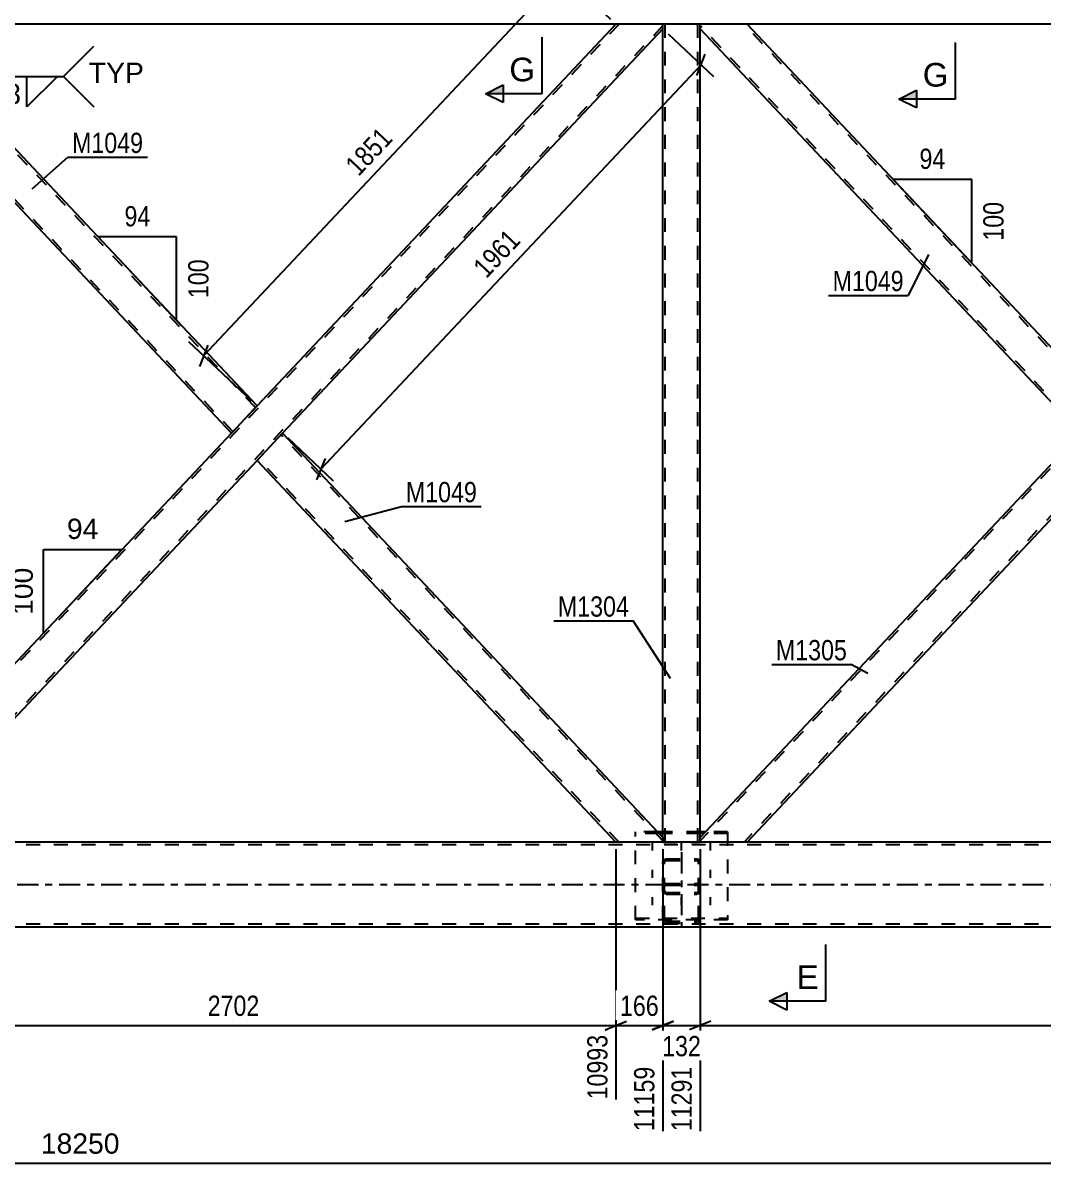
# Model space of a CAD drawing. Header units: millimetres. Extents: x -83 to 758, y -448 to 146.
# Drawn here: x 331.9 to 476.1, y -167 to -5.8 of the extents above; entities that cross this region are included whole.
import ezdxf

# ---------------------------------------------------------------- set-up
doc = ezdxf.new("R2010")
doc.units = ezdxf.units.MM
doc.linetypes.add('DXK_LINE_DOT2', pattern=[3.9198, 1.9599, -1.9599])
doc.linetypes.add('DXK_LINE_DOT3', pattern=[5.9187, 2.979, -0.9799, 0.9799, -0.9799])
doc.styles.add('Arial', font='ARIAL.TTF', dxfattribs={"height": 0.2})
doc.styles.add('Arial Narrow', font='ARIALN.TTF', dxfattribs={"height": 0.2})

# ---------------------------------------------------------------- blocks, each defined once
blk = doc.blocks.new('Part-761555509-3538 - 3427')
at = {"color": 7, "linetype": 'DXK_LINE_DOT2'}
for p, q in [((427.64, -6), (422.36, -6)), ((422.36, -6.66), (422.36, -6)), ((422.68, -121.6), (422.68, -6)), ((427.32, -121.6), (427.32, -6)), ((427.64, -6.66), (427.64, -6)), ((422.36, -121.6), (422.36, -120.94)), ((422.36, -121.6), (427.64, -121.6)), ((427.64, -121.6), (427.64, -120.94))]:
    blk.add_line(p, q, dxfattribs=at)
at = {"color": 2, "linetype": 'Continuous'}
for p, q in [((422.36, -120.94), (422.36, -6.66)), ((427.64, -120.94), (427.64, -6.66))]:
    blk.add_line(p, q, dxfattribs=at)
blk = doc.blocks.new('Part-761555509-3607 - 3427')
at = {"color": 7, "linetype": 'DXK_LINE_DOT2'}
for p, q in [((418.51, -132.57), (418.51, -120.14)), ((421.61, -120.14), (418.51, -120.14)), ((421.81, -120.36), (418.51, -120.36)), ((427.64, -120.14), (422.36, -120.14)), ((427.64, -120.36), (422.36, -120.36)), ((431.51, -120.36), (428.19, -120.36)), ((431.51, -120.14), (428.39, -120.14)), ((431.51, -120.14), (431.51, -132.57)), ((418.51, -132.35), (431.51, -132.35)), ((431.51, -132.57), (418.51, -132.57))]:
    blk.add_line(p, q, dxfattribs=at)
at = {"color": 2, "linetype": 'Continuous'}
for p, q in [((422.36, -120.14), (421.61, -120.14)), ((422.36, -120.36), (421.81, -120.36)), ((428.39, -120.14), (427.64, -120.14)), ((428.19, -120.36), (427.64, -120.36))]:
    blk.add_line(p, q, dxfattribs=at)
blk = doc.blocks.new('Part-761555509-3478 - 3427')
at = {"color": 7, "linetype": 'DXK_LINE_DOT2'}
blk.add_line((704, -6), (67.4, -6), dxfattribs=at)
at = {"color": 2, "linetype": 'Continuous'}
blk.add_line((704, -6), (182.6, -6), dxfattribs=at)
blk = doc.blocks.new('Part-761555509-3483 - 3427')
at = {"color": 7, "linetype": 'DXK_LINE_DOT2'}
for p, q in [((644, -122), (-24, -122)), ((644, -121.6), (67.4, -121.6)), ((644, -133.2), (-24, -133.2))]:
    blk.add_line(p, q, dxfattribs=at)
at = {"color": 2, "linetype": 'Continuous'}
for p, q in [((639.2, -121.6), (182.6, -121.6)), ((644, -133.6), (-24, -133.6))]:
    blk.add_line(p, q, dxfattribs=at)
at = {"color": 7, "linetype": 'DXK_LINE_DOT3'}
blk.add_line((-24, -127.6), (644, -127.6), dxfattribs=at)
blk = doc.blocks.new('Bolt-761555509-3508 - 3427')
at = {"color": 1, "linetype": 'DXK_LINE_DOT2'}
for p, q in [((420.91, -122.79), (420.91, -121.65)), ((424.99, -122.79), (424.99, -121.65)), ((429.11, -122.79), (429.11, -121.65)), ((420.91, -126.66), (420.91, -125.52)), ((429.11, -126.66), (429.11, -125.52)), ((420.91, -130.49), (420.91, -129.36)), ((424.99, -130.49), (424.99, -129.36)), ((429.11, -130.49), (429.11, -129.36))]:
    blk.add_line(p, q, dxfattribs=at)
blk = doc.blocks.new('Part-761555509-3579 - 3427')
at = {"color": 2, "linetype": 'Continuous'}
for p, q in [((365, -67.65), (368.62, -63.8)), ((368.62, -63.8), (422.36, -120.94)), ((415.73, -121.6), (365, -67.65)), ((422.36, -120.94), (422.36, -121.6))]:
    blk.add_line(p, q, dxfattribs=at)
at = {"color": 7, "linetype": 'DXK_LINE_DOT2'}
for p, q in [((422.36, -121.41), (368.4, -64.03)), ((365.22, -67.42), (365.24, -67.4)), ((416.17, -121.6), (365.22, -67.42)), ((422.36, -121.6), (415.73, -121.6))]:
    blk.add_line(p, q, dxfattribs=at)
blk = doc.blocks.new('Part-761555509-3665 - 3427')
at = {"color": 7, "linetype": 'DXK_LINE_DOT2'}
for p, q in [((416.17, -6), (307.64, -121.41)), ((422.36, -6.19), (313.83, -121.6)), ((422.36, -6), (415.73, -6)), ((365, -59.95), (361.38, -63.8)), ((368.62, -63.8), (365, -67.65)), ((314.27, -121.6), (307.64, -121.6))]:
    blk.add_line(p, q, dxfattribs=at)
at = {"color": 2, "linetype": 'Continuous'}
for p, q in [((415.73, -6), (365, -59.95)), ((422.36, -6.66), (422.36, -6)), ((422.36, -6.66), (368.62, -63.8)), ((361.38, -63.8), (307.64, -120.94)), ((365, -67.65), (314.27, -121.6)), ((307.64, -121.6), (307.64, -120.94))]:
    blk.add_line(p, q, dxfattribs=at)
blk = doc.blocks.new('Part-761555509-3683 - 3427')
at = {"color": 7, "linetype": 'DXK_LINE_DOT2'}
for p, q in [((422.51, -124.12), (422.67, -124.02)), ((422.67, -124.02), (422.85, -123.98)), ((422.85, -123.98), (427.17, -123.98)), ((427.17, -123.98), (427.35, -124.02)), ((427.35, -124.02), (427.51, -124.12)), ((422.37, -124.43), (422.41, -124.26)), ((422.37, -132.54), (422.37, -124.43)), ((422.41, -124.26), (422.51, -124.12)), ((422.63, -124.35), (422.61, -124.43)), ((422.61, -132.54), (422.61, -124.43)), ((422.68, -124.27), (422.63, -124.35)), ((422.76, -124.23), (422.68, -124.27)), ((422.85, -124.21), (422.76, -124.23)), ((422.85, -124.21), (427.17, -124.21)), ((427.26, -124.23), (427.17, -124.21)), ((427.34, -124.27), (427.26, -124.23)), ((427.39, -124.35), (427.34, -124.27)), ((427.41, -124.43), (427.39, -124.35)), ((427.41, -132.54), (427.41, -124.43)), ((427.51, -124.12), (427.61, -124.26)), ((427.61, -124.26), (427.65, -124.43)), ((427.65, -132.54), (427.65, -124.43)), ((422.41, -127.75), (422.37, -127.94)), ((422.41, -128.67), (422.37, -128.49)), ((422.51, -128.81), (422.41, -128.67)), ((422.67, -128.91), (422.51, -128.81)), ((422.61, -127.94), (422.63, -127.84)), ((422.61, -128.49), (422.63, -128.58)), ((422.63, -127.84), (422.68, -127.76)), ((422.63, -128.58), (422.68, -128.65)), ((422.85, -127.43), (422.67, -127.47)), ((422.85, -128.94), (422.67, -128.91)), ((422.68, -127.76), (422.76, -127.7)), ((422.68, -128.65), (422.76, -128.7)), ((422.76, -127.7), (422.85, -127.69)), ((422.76, -128.7), (422.85, -128.72)), ((422.85, -127.43), (427.17, -127.43)), ((422.85, -127.69), (427.17, -127.69)), ((422.85, -128.72), (427.17, -128.72)), ((427.35, -127.47), (427.17, -127.43)), ((427.17, -127.69), (427.26, -127.7)), ((427.17, -128.72), (427.26, -128.7)), ((427.35, -128.91), (427.17, -128.94)), ((427.26, -127.7), (427.34, -127.76)), ((427.26, -128.7), (427.34, -128.65)), ((427.34, -127.76), (427.39, -127.84)), ((427.34, -128.65), (427.39, -128.58)), ((427.51, -128.81), (427.35, -128.91)), ((427.39, -127.84), (427.41, -127.94)), ((427.39, -128.58), (427.41, -128.49)), ((427.61, -128.67), (427.51, -128.81)), ((427.65, -127.94), (427.61, -127.75)), ((427.65, -128.49), (427.61, -128.67)), ((422.85, -128.94), (427.17, -128.94)), ((422.37, -132.54), (422.41, -132.73)), ((422.63, -132.64), (422.61, -132.54)), ((422.68, -132.72), (422.63, -132.64)), ((422.67, -133.01), (422.85, -133.05)), ((422.76, -132.77), (422.68, -132.72)), ((422.85, -132.79), (422.76, -132.77)), ((422.85, -132.79), (427.17, -132.79)), ((422.85, -133.05), (427.17, -133.05)), ((427.26, -132.77), (427.17, -132.79)), ((427.17, -133.05), (427.35, -133.01)), ((427.34, -132.72), (427.26, -132.77)), ((427.39, -132.64), (427.34, -132.72)), ((427.41, -132.54), (427.39, -132.64)), ((427.61, -132.73), (427.65, -132.54))]:
    blk.add_line(p, q, dxfattribs=at)
at = {"color": 7, "linetype": 'DXK_LINE_DOT3'}
blk.add_line((425.01, -123.04), (425.01, -133.66), dxfattribs=at)
at = {"color": 7, "linetype": 'DXK_LINE_DOT2'}
for centre, start, end in [((422.87, -127.92), 114.32, 159.2417), ((427.15, -127.92), 20.7583, 65.68), ((422.87, -132.56), 200.7583, 245.68), ((427.15, -132.56), 294.32, 339.2417)]:
    blk.add_arc(centre, 0.496, start, end, dxfattribs=at)
blk = doc.blocks.new('Part-761555509-3702 - 3427')
at = {"color": 2, "linetype": 'Continuous'}
for p, q in [((307.64, -6.66), (307.64, -6)), ((365, -59.95), (314.27, -6)), ((361.38, -63.8), (307.64, -6.66)), ((364.56, -60.41), (361.38, -63.8)), ((365, -59.95), (364.56, -60.41))]:
    blk.add_line(p, q, dxfattribs=at)
at = {"color": 7, "linetype": 'DXK_LINE_DOT2'}
for p, q in [((314.27, -6), (307.64, -6)), ((361.6, -63.57), (307.64, -6.19)), ((364.78, -60.18), (313.83, -6)), ((361.6, -63.57), (361.61, -63.55))]:
    blk.add_line(p, q, dxfattribs=at)
blk = doc.blocks.new('Part-761555509-3707 - 3427')
at = {"color": 7, "linetype": 'DXK_LINE_DOT2'}
for p, q in [((536.17, -6), (427.64, -121.41)), ((542.36, -6.19), (433.83, -121.6)), ((542.36, -6), (535.73, -6)), ((485, -59.95), (481.38, -63.8)), ((488.62, -63.8), (485, -67.65)), ((434.27, -121.6), (427.64, -121.6))]:
    blk.add_line(p, q, dxfattribs=at)
at = {"color": 2, "linetype": 'Continuous'}
for p, q in [((535.73, -6), (485, -59.95)), ((542.36, -6.66), (542.36, -6)), ((542.36, -6.66), (488.62, -63.8)), ((481.38, -63.8), (427.64, -120.94)), ((485, -67.65), (434.27, -121.6)), ((427.64, -121.6), (427.64, -120.94))]:
    blk.add_line(p, q, dxfattribs=at)
blk = doc.blocks.new('Part-761555509-3712 - 3427')
at = {"color": 2, "linetype": 'Continuous'}
for p, q in [((427.64, -6.66), (427.64, -6)), ((485, -59.95), (434.27, -6)), ((481.38, -63.8), (427.64, -6.66)), ((484.56, -60.41), (481.38, -63.8)), ((485, -59.95), (484.56, -60.41))]:
    blk.add_line(p, q, dxfattribs=at)
at = {"color": 7, "linetype": 'DXK_LINE_DOT2'}
for p, q in [((434.27, -6), (427.64, -6)), ((481.6, -63.57), (427.64, -6.19)), ((484.78, -60.18), (433.83, -6)), ((481.6, -63.57), (481.61, -63.55))]:
    blk.add_line(p, q, dxfattribs=at)
blk = doc.blocks.new('StraightDimension-761555509-4720 - 3427')
at = {"color": 7, "linetype": 'Continuous'}
for p, q in [((427.64, -122.6), (427.64, -162.46)), ((535.73, -122.6), (535.73, -157.96)), ((429.14, -146.91), (426.14, -148.11)), ((427.64, -147.51), (535.73, -147.51)), ((534.23, -148.11), (537.23, -146.91))]:
    blk.add_line(p, q, dxfattribs=at)
at = {"color": 0}
blk.add_wipeout([(485.94, -146.76), (485.94, -142.56), (477.43, -142.56), (477.43, -146.76)], dxfattribs=at)
at = {"color": 0, "linetype": 'Continuous'}
blk.add_wipeout([(535.13, -148.21), (530.93, -148.21), (530.93, -158.56), (535.13, -158.56)], dxfattribs=at)
at = {"color": 3, "style": 'Arial Narrow'}
blk.add_text('2702', height=2.863, dxfattribs=at).set_placement((478.03, -146.16))
at = {"color": 3, "linetype": 'Continuous', "style": 'Arial Narrow'}
blk.add_text('13993', height=2.863, rotation=90.0002, dxfattribs=at).set_placement((534.53, -157.96))
blk = doc.blocks.new('StraightDimension-761555509-4814 - 3427')
at = {"color": 7, "linetype": 'Continuous'}
for p, q in [((423.09, -7.35), (429.51, -13.38)), ((427.17, -13.24), (428.35, -10.23)), ((374.02, -68.88), (427.76, -11.74)), ((369.35, -64.48), (375.77, -70.52)), ((374.61, -67.37), (373.43, -70.38))]:
    blk.add_line(p, q, dxfattribs=at)
at = {"color": 0}
blk.add_wipeout([(403.26, -36.69), (400.2, -33.82), (394.37, -40.02), (397.43, -42.89)], dxfattribs=at)
at = {"color": 3, "style": 'Arial Narrow'}
blk.add_text('1961', height=2.863, rotation=46.7591, dxfattribs=at).set_placement((397.4, -42.05))
blk = doc.blocks.new('StraightDimension-761555509-8391 - 3427')
at = {"color": 7, "linetype": 'Continuous'}
blk.add_line((-25, -166.98), (705, -166.98), dxfattribs=at)
at = {"color": 0}
blk.add_wipeout([(346.16, -166.23), (346.16, -162.03), (333.84, -162.03), (333.84, -166.23)], dxfattribs=at)
at = {"color": 3, "style": 'Arial'}
blk.add_text('18250', height=2.865, dxfattribs=at).set_placement((334.44, -165.63))
blk = doc.blocks.new('StraightDimension-761555509-3980 - 3427')
at = {"color": 7, "linetype": 'Continuous'}
for p, q in [((415.01, -5.31), (406.11, 3.05)), ((407.6, -0.41), (408.78, 2.6)), ((357.46, -52.85), (408.19, 1.09)), ((364.27, -59.26), (355.38, -50.9)), ((358.05, -51.35), (356.87, -54.36))]:
    blk.add_line(p, q, dxfattribs=at)
at = {"color": 0}
blk.add_wipeout([(385.19, -22.26), (382.13, -19.39), (376.3, -25.59), (379.36, -28.47)], dxfattribs=at)
at = {"color": 3, "style": 'Arial Narrow'}
blk.add_text('1851', height=2.863, rotation=46.7591, dxfattribs=at).set_placement((379.34, -27.62))
blk = doc.blocks.new('AngleDimension-761555509-4149 - 3427')
at = {"color": 7, "linetype": 'Continuous'}
for p, q in [((353.64, -36.07), (342.54, -36.07)), ((353.64, -47.87), (342.54, -36.07)), ((353.64, -47.87), (353.64, -36.07)), ((354.34, -48.61), (353.64, -47.87))]:
    blk.add_line(p, q, dxfattribs=at)
at = {"color": 0}
for points in [[(350.52, -35.17), (350.52, -30.97), (345.67, -30.97), (345.67, -35.17)], [(358.74, -38.63), (354.54, -38.63), (354.54, -45.31), (358.74, -45.31)]]:
    blk.add_wipeout(points, dxfattribs=at)
at = {"color": 3, "style": 'Arial Narrow'}
blk.add_text('94', height=2.863, dxfattribs=at).set_placement((346.27, -34.57))
blk.add_text('100', height=2.863, rotation=90.0002, dxfattribs=at).set_placement((358.14, -44.71))
blk = doc.blocks.new('AngleDimension-761555509-4305 - 3427')
at = {"color": 7, "linetype": 'Continuous'}
for p, q in [((460.68, -34.09), (454.91, -27.95)), ((466.01, -27.95), (454.91, -27.95)), ((466.01, -39.75), (454.91, -27.95)), ((466.01, -39.75), (466.01, -27.95))]:
    blk.add_line(p, q, dxfattribs=at)
at = {"color": 0}
for points in [[(462.89, -27.05), (462.89, -22.85), (458.03, -22.85), (458.03, -27.05)], [(471.11, -30.51), (466.91, -30.51), (466.91, -37.19), (471.11, -37.19)]]:
    blk.add_wipeout(points, dxfattribs=at)
at = {"color": 3, "style": 'Arial Narrow'}
blk.add_text('94', height=2.863, dxfattribs=at).set_placement((458.63, -26.45))
blk.add_text('100', height=2.863, rotation=90.0002, dxfattribs=at).set_placement((470.51, -36.59))
blk = doc.blocks.new('AngleDimension-761555509-8404 - 3427')
at = {"color": 7, "linetype": 'Continuous'}
for p, q in [((334.81, -80.25), (345.9, -80.25)), ((334.81, -92.05), (345.9, -80.25)), ((334.81, -92.05), (334.81, -80.25)), ((339.64, -86.92), (345.9, -80.25))]:
    blk.add_line(p, q, dxfattribs=at)
at = {"color": 0}
for points in [[(343.18, -79.35), (343.18, -75.15), (337.53, -75.15), (337.53, -79.35)], [(333.91, -82.22), (329.71, -82.22), (329.71, -90.09), (333.91, -90.09)]]:
    blk.add_wipeout(points, dxfattribs=at)
at = {"color": 3, "style": 'Arial'}
blk.add_text('94', height=2.865, dxfattribs=at).set_placement((338.13, -78.75))
blk.add_text('100', height=2.865, rotation=90.0002, dxfattribs=at).set_placement((333.31, -89.49))
blk = doc.blocks.new('StraightDimension-761555509-4675 - 3427')
at = {"color": 7, "linetype": 'Continuous'}
for p, q in [((307.64, -122.6), (307.64, -160.63)), ((415.73, -122.6), (415.73, -157.96)), ((309.14, -146.91), (306.14, -148.11)), ((307.64, -147.51), (415.73, -147.51)), ((414.23, -148.11), (417.23, -146.91))]:
    blk.add_line(p, q, dxfattribs=at)
at = {"color": 0}
blk.add_wipeout([(365.94, -146.76), (365.94, -142.56), (357.43, -142.56), (357.43, -146.76)], dxfattribs=at)
at = {"color": 0, "linetype": 'Continuous'}
blk.add_wipeout([(415.13, -148.21), (410.93, -148.21), (410.93, -158.56), (415.13, -158.56)], dxfattribs=at)
at = {"color": 3, "style": 'Arial Narrow'}
blk.add_text('2702', height=2.863, dxfattribs=at).set_placement((358.03, -146.16))
at = {"color": 3, "linetype": 'Continuous', "style": 'Arial Narrow'}
blk.add_text('10993', height=2.863, rotation=90.0002, dxfattribs=at).set_placement((414.53, -157.96))
blk = doc.blocks.new('StraightDimension-761555509-4691 - 3427')
at = {"color": 7, "linetype": 'Continuous'}
for p, q in [((415.73, -122.6), (415.73, -157.96)), ((422.36, -122.6), (422.36, -162.46)), ((414.23, -148.11), (417.23, -146.91)), ((415.73, -147.51), (422.36, -147.51)), ((423.86, -146.91), (420.86, -148.11))]:
    blk.add_line(p, q, dxfattribs=at)
at = {"color": 0}
blk.add_wipeout([(422.39, -146.76), (422.39, -142.56), (415.7, -142.56), (415.7, -146.76)], dxfattribs=at)
at = {"color": 0, "linetype": 'Continuous'}
blk.add_wipeout([(421.76, -152.71), (417.56, -152.71), (417.56, -163.06), (421.76, -163.06)], dxfattribs=at)
at = {"color": 3, "style": 'Arial Narrow'}
blk.add_text('166', height=2.863, dxfattribs=at).set_placement((416.3, -146.16))
at = {"color": 3, "linetype": 'Continuous', "style": 'Arial Narrow'}
blk.add_text('11159', height=2.863, rotation=90.0002, dxfattribs=at).set_placement((421.16, -162.46))
blk = doc.blocks.new('StraightDimension-761555509-4707 - 3427')
at = {"color": 7, "linetype": 'Continuous'}
for p, q in [((422.36, -122.6), (422.36, -162.46)), ((427.64, -122.6), (427.64, -162.46)), ((420.86, -148.11), (423.86, -146.91)), ((422.36, -147.51), (427.64, -147.51)), ((429.14, -146.91), (426.14, -148.11))]:
    blk.add_line(p, q, dxfattribs=at)
at = {"color": 0}
blk.add_wipeout([(428.34, -152.46), (428.34, -148.26), (421.66, -148.26), (421.66, -152.46)], dxfattribs=at)
at = {"color": 3, "style": 'Arial Narrow'}
blk.add_text('132', height=2.863, dxfattribs=at).set_placement((422.26, -151.86))
at = {"color": 0, "linetype": 'Continuous'}
blk.add_wipeout([(427.04, -152.71), (422.84, -152.71), (422.84, -163.06), (427.04, -163.06)], dxfattribs=at)
at = {"color": 3, "linetype": 'Continuous', "style": 'Arial Narrow'}
blk.add_text('11291', height=2.863, rotation=90.0002, dxfattribs=at).set_placement((426.44, -162.46))
blk = doc.blocks.new('Mark-761555509-3534 - 3427')
at = {"color": 0}
blk.add_wipeout([(417.58, -89.73), (417.58, -86.73), (407.53, -86.73), (407.53, -89.73)], dxfattribs=at)
blk.add_wipeout([(417.58, -89.73), (417.58, -86.73), (407.53, -86.73), (407.53, -89.73)], dxfattribs=at)
at = {"color": 30, "linetype": 'Continuous'}
for p in [(406.93, -90.33), (423.43, -98.47)]:
    blk.add_line(p, (418.18, -90.33), dxfattribs=at)
at = {"color": 3, "style": 'Arial Narrow'}
blk.add_text('M1304', height=2.863, dxfattribs=at).set_placement((407.53, -89.73))
blk = doc.blocks.new('Mark-761555509-3575 - 3427')
at = {"color": 0}
blk.add_wipeout([(396.1, -73.56), (396.1, -70.56), (386.04, -70.56), (386.04, -73.56)], dxfattribs=at)
blk.add_wipeout([(396.1, -73.56), (396.1, -70.56), (386.04, -70.56), (386.04, -73.56)], dxfattribs=at)
at = {"color": 30, "linetype": 'Continuous'}
for p, q in [((377.4, -76.3), (385.44, -74.16)), ((385.44, -74.16), (396.7, -74.16))]:
    blk.add_line(p, q, dxfattribs=at)
at = {"color": 3, "style": 'Arial Narrow'}
blk.add_text('M1049', height=2.863, dxfattribs=at).set_placement((386.04, -73.56))
blk = doc.blocks.new('Mark-761555509-3703 - 3427')
at = {"color": 0}
blk.add_wipeout([(448.39, -95.9), (448.39, -92.9), (438.34, -92.9), (438.34, -95.9)], dxfattribs=at)
blk.add_wipeout([(448.39, -95.9), (448.39, -92.9), (438.34, -92.9), (438.34, -95.9)], dxfattribs=at)
at = {"color": 30, "linetype": 'Continuous'}
for p in [(437.74, -96.5), (451.31, -97.75)]:
    blk.add_line(p, (448.99, -96.5), dxfattribs=at)
at = {"color": 3, "style": 'Arial Narrow'}
blk.add_text('M1305', height=2.863, dxfattribs=at).set_placement((438.34, -95.9))
blk = doc.blocks.new('Mark-761555509-3698 - 3427')
at = {"color": 0}
blk.add_wipeout([(348.92, -24.2), (348.92, -21.2), (338.86, -21.2), (338.86, -24.2)], dxfattribs=at)
blk.add_wipeout([(348.92, -24.2), (348.92, -21.2), (338.86, -21.2), (338.86, -24.2)], dxfattribs=at)
at = {"color": 30, "linetype": 'Continuous'}
for p, q in [((333.2, -29.25), (338.26, -24.8)), ((338.26, -24.8), (349.52, -24.8))]:
    blk.add_line(p, q, dxfattribs=at)
at = {"color": 3, "style": 'Arial Narrow'}
blk.add_text('M1049', height=2.863, dxfattribs=at).set_placement((338.86, -24.2))
blk = doc.blocks.new('Mark-761555509-3708 - 3427')
at = {"color": 0}
blk.add_wipeout([(456.41, -43.72), (456.41, -40.72), (446.36, -40.72), (446.36, -43.72)], dxfattribs=at)
blk.add_wipeout([(456.41, -43.72), (456.41, -40.72), (446.36, -40.72), (446.36, -43.72)], dxfattribs=at)
at = {"color": 30, "linetype": 'Continuous'}
for p in [(459.91, -38.53), (445.76, -44.32)]:
    blk.add_line(p, (457.01, -44.32), dxfattribs=at)
at = {"color": 3, "style": 'Arial Narrow'}
blk.add_text('M1049', height=2.863, dxfattribs=at).set_placement((446.36, -43.72))
blk = doc.blocks.new('SectionMark-761555509-4950 - 3427')
at = {"linetype": 'Continuous'}
for points in [[(458.22, 25.51), (458.22, 24.26), (455.72, 25.51)], [(458.22, -15.32), (458.22, -16.57), (455.72, -16.57)]]:
    blk.add_hatch(color=6, dxfattribs=at).paths.add_polyline_path(points)
at = {"color": 6, "linetype": 'Continuous'}
for p, q in [((455.72, 25.51), (458.22, 26.76)), ((458.22, 24.26), (458.22, 26.76)), ((463.72, 25.51), (455.72, 25.51)), ((455.72, 25.51), (458.22, 24.26)), ((463.72, 25.51), (463.72, 17.51)), ((463.72, -16.57), (463.72, -8.57)), ((455.72, -16.57), (458.22, -15.32)), ((458.22, -15.32), (458.22, -17.82)), ((463.72, -16.57), (455.72, -16.57)), ((458.22, -17.82), (455.72, -16.57))]:
    blk.add_line(p, q, dxfattribs=at)
at = {"color": 0, "linetype": 'Continuous'}
for points in [[(462.72, 20.26), (462.72, 23.76), (459.09, 23.76), (459.09, 20.26)], [(462.72, -14.82), (462.72, -11.32), (459.09, -11.32), (459.09, -14.82)]]:
    blk.add_wipeout(points, dxfattribs=at)
at = {"color": 3, "linetype": 'Continuous', "style": 'Arial'}
for p in [(459.09, 20.26), (459.09, -14.82)]:
    blk.add_text('G', height=3.34, dxfattribs=at).set_placement(p)
blk = doc.blocks.new('WeldMark-761555509-4976 - 3427')
at = {"linetype": 'Continuous'}
blk.add_hatch(color=30, dxfattribs=at).paths.add_polyline_path([(316.51, -8.13), (314.27, -6), (317.25, -6.83)])
at = {"color": 30, "linetype": 'Continuous'}
blk.add_line((314.27, -6), (327.31, -13.4), dxfattribs=at)
at = {"color": 3, "linetype": 'Continuous'}
for q in [(341.92, -9.11), (341.92, -17.69)]:
    blk.add_line((337.63, -13.4), q, dxfattribs=at)
blk.add_arc((327.31, -13.4), 1.5, 90, 270, dxfattribs=at)
at = {"color": 0}
blk.add_wipeout([(331.83, -17.5), (331.83, -14.1), (329.21, -14.1), (329.21, -17.5)], dxfattribs=at)
at = {"color": 30, "linetype": 'Continuous'}
blk.add_line((327.31, -13.4), (337.63, -13.4), dxfattribs=at)
at = {"color": 3, "linetype": 'Continuous'}
for p, q in [((332.49, -13.4), (336.78, -13.4)), ((336.78, -13.4), (332.49, -17.69)), ((332.49, -17.69), (332.49, -13.4))]:
    blk.add_line(p, q, dxfattribs=at)
blk.add_arc((327.31, -13.4), 1.5, 270, 90, dxfattribs=at)
at = {"color": 3, "style": 'Arial'}
blk.add_text('8', height=2.87, dxfattribs=at).set_placement((329.41, -17.3))
at = {"color": 0, "linetype": 'Continuous'}
blk.add_wipeout([(349.01, -14.3), (349.01, -11.3), (341.23, -11.3), (341.23, -14.3)], dxfattribs=at)
blk.add_wipeout([(349.01, -14.3), (349.01, -11.3), (341.23, -11.3), (341.23, -14.3)], dxfattribs=at)
at = {"color": 3, "linetype": 'Continuous', "style": 'Arial'}
blk.add_text('TYP', height=2.865, dxfattribs=at).set_placement((341.23, -14.3))
blk = doc.blocks.new('SectionMark-761555509-4952 - 3427')
at = {"linetype": 'Continuous'}
for points in [[(399.79, 14.62), (399.79, 13.37), (397.29, 14.62)], [(399.79, -14.57), (399.79, -15.82), (397.29, -15.82)]]:
    blk.add_hatch(color=6, dxfattribs=at).paths.add_polyline_path(points)
at = {"color": 6, "linetype": 'Continuous'}
for p, q in [((397.29, 14.62), (399.79, 15.87)), ((405.29, 14.62), (397.29, 14.62)), ((397.29, 14.62), (399.79, 13.37)), ((399.79, 13.37), (399.79, 15.87)), ((405.29, 14.62), (405.29, 6.62)), ((405.29, -15.82), (405.29, -7.82)), ((397.29, -15.82), (399.79, -14.57)), ((405.29, -15.82), (397.29, -15.82)), ((399.79, -17.07), (397.29, -15.82)), ((399.79, -14.57), (399.79, -17.07))]:
    blk.add_line(p, q, dxfattribs=at)
at = {"color": 0, "linetype": 'Continuous'}
for points in [[(404.29, 9.37), (404.29, 12.87), (400.66, 12.87), (400.66, 9.37)], [(404.29, -14.07), (404.29, -10.57), (400.66, -10.57), (400.66, -14.07)]]:
    blk.add_wipeout(points, dxfattribs=at)
at = {"color": 3, "linetype": 'Continuous', "style": 'Arial'}
for p in [(400.66, 9.37), (400.66, -14.07)]:
    blk.add_text('G', height=3.34, dxfattribs=at).set_placement(p)
blk = doc.blocks.new('SectionMark-761555509-4960 - 3427')
at = {"linetype": 'Continuous'}
for points in [[(439.88, 27.83), (439.88, 26.58), (437.38, 27.83)], [(439.88, -142.84), (439.88, -144.09), (437.38, -144.09)]]:
    blk.add_hatch(color=6, dxfattribs=at).paths.add_polyline_path(points)
at = {"color": 6, "linetype": 'Continuous'}
for p, q in [((437.38, 27.83), (439.88, 29.08)), ((439.88, 26.58), (439.88, 29.08)), ((445.38, 27.83), (437.38, 27.83)), ((437.38, 27.83), (439.88, 26.58)), ((445.38, 27.83), (445.38, 19.83)), ((445.38, -144.09), (445.38, -136.09)), ((437.38, -144.09), (439.88, -142.84)), ((439.88, -142.84), (439.88, -145.34)), ((445.38, -144.09), (437.38, -144.09)), ((439.88, -145.34), (437.38, -144.09))]:
    blk.add_line(p, q, dxfattribs=at)
at = {"color": 0, "linetype": 'Continuous'}
for points in [[(444.38, 22.58), (444.38, 26.08), (441.27, 26.08), (441.27, 22.58)], [(444.38, -142.34), (444.38, -138.84), (441.27, -138.84), (441.27, -142.34)]]:
    blk.add_wipeout(points, dxfattribs=at)
at = {"color": 3, "linetype": 'Continuous', "style": 'Arial'}
for p in [(441.27, 22.58), (441.27, -142.34)]:
    blk.add_text('E', height=3.34, dxfattribs=at).set_placement(p)

msp = doc.modelspace()

# ---------------------------------------------------------------- block references
for name in ['Part-761555509-3478 - 3427', 'Part-761555509-3665 - 3427', 'Part-761555509-3702 - 3427', 'Part-761555509-3538 - 3427', 'Part-761555509-3707 - 3427', 'Part-761555509-3712 - 3427', 'Part-761555509-3579 - 3427', 'Part-761555509-3607 - 3427', 'Part-761555509-3483 - 3427', 'Bolt-761555509-3508 - 3427', 'Part-761555509-3683 - 3427']:
    msp.add_blockref(name, (0, 0))

# ---------------------------------------------------------------- next in the draw order: block references
for name in ['StraightDimension-761555509-4814 - 3427', 'StraightDimension-761555509-4720 - 3427']:
    msp.add_blockref(name, (0, 0))

# ---------------------------------------------------------------- next in the draw order: block references
msp.add_blockref('StraightDimension-761555509-8391 - 3427', (0, 0))

# ---------------------------------------------------------------- next in the draw order: block references
for name in ['SectionMark-761555509-4950 - 3427', 'StraightDimension-761555509-3980 - 3427', 'WeldMark-761555509-4976 - 3427', 'Mark-761555509-3698 - 3427', 'AngleDimension-761555509-4305 - 3427', 'Mark-761555509-3575 - 3427', 'AngleDimension-761555509-8404 - 3427', 'Mark-761555509-3534 - 3427', 'Mark-761555509-3703 - 3427', 'StraightDimension-761555509-4675 - 3427']:
    msp.add_blockref(name, (0, 0))

# ---------------------------------------------------------------- next in the draw order: block references
for name in ['SectionMark-761555509-4952 - 3427', 'AngleDimension-761555509-4149 - 3427', 'Mark-761555509-3708 - 3427', 'StraightDimension-761555509-4691 - 3427']:
    msp.add_blockref(name, (0, 0))

# ---------------------------------------------------------------- next in the draw order: block references
for name in ['SectionMark-761555509-4960 - 3427', 'StraightDimension-761555509-4707 - 3427']:
    msp.add_blockref(name, (0, 0))

doc.saveas('drawing.dxf')
